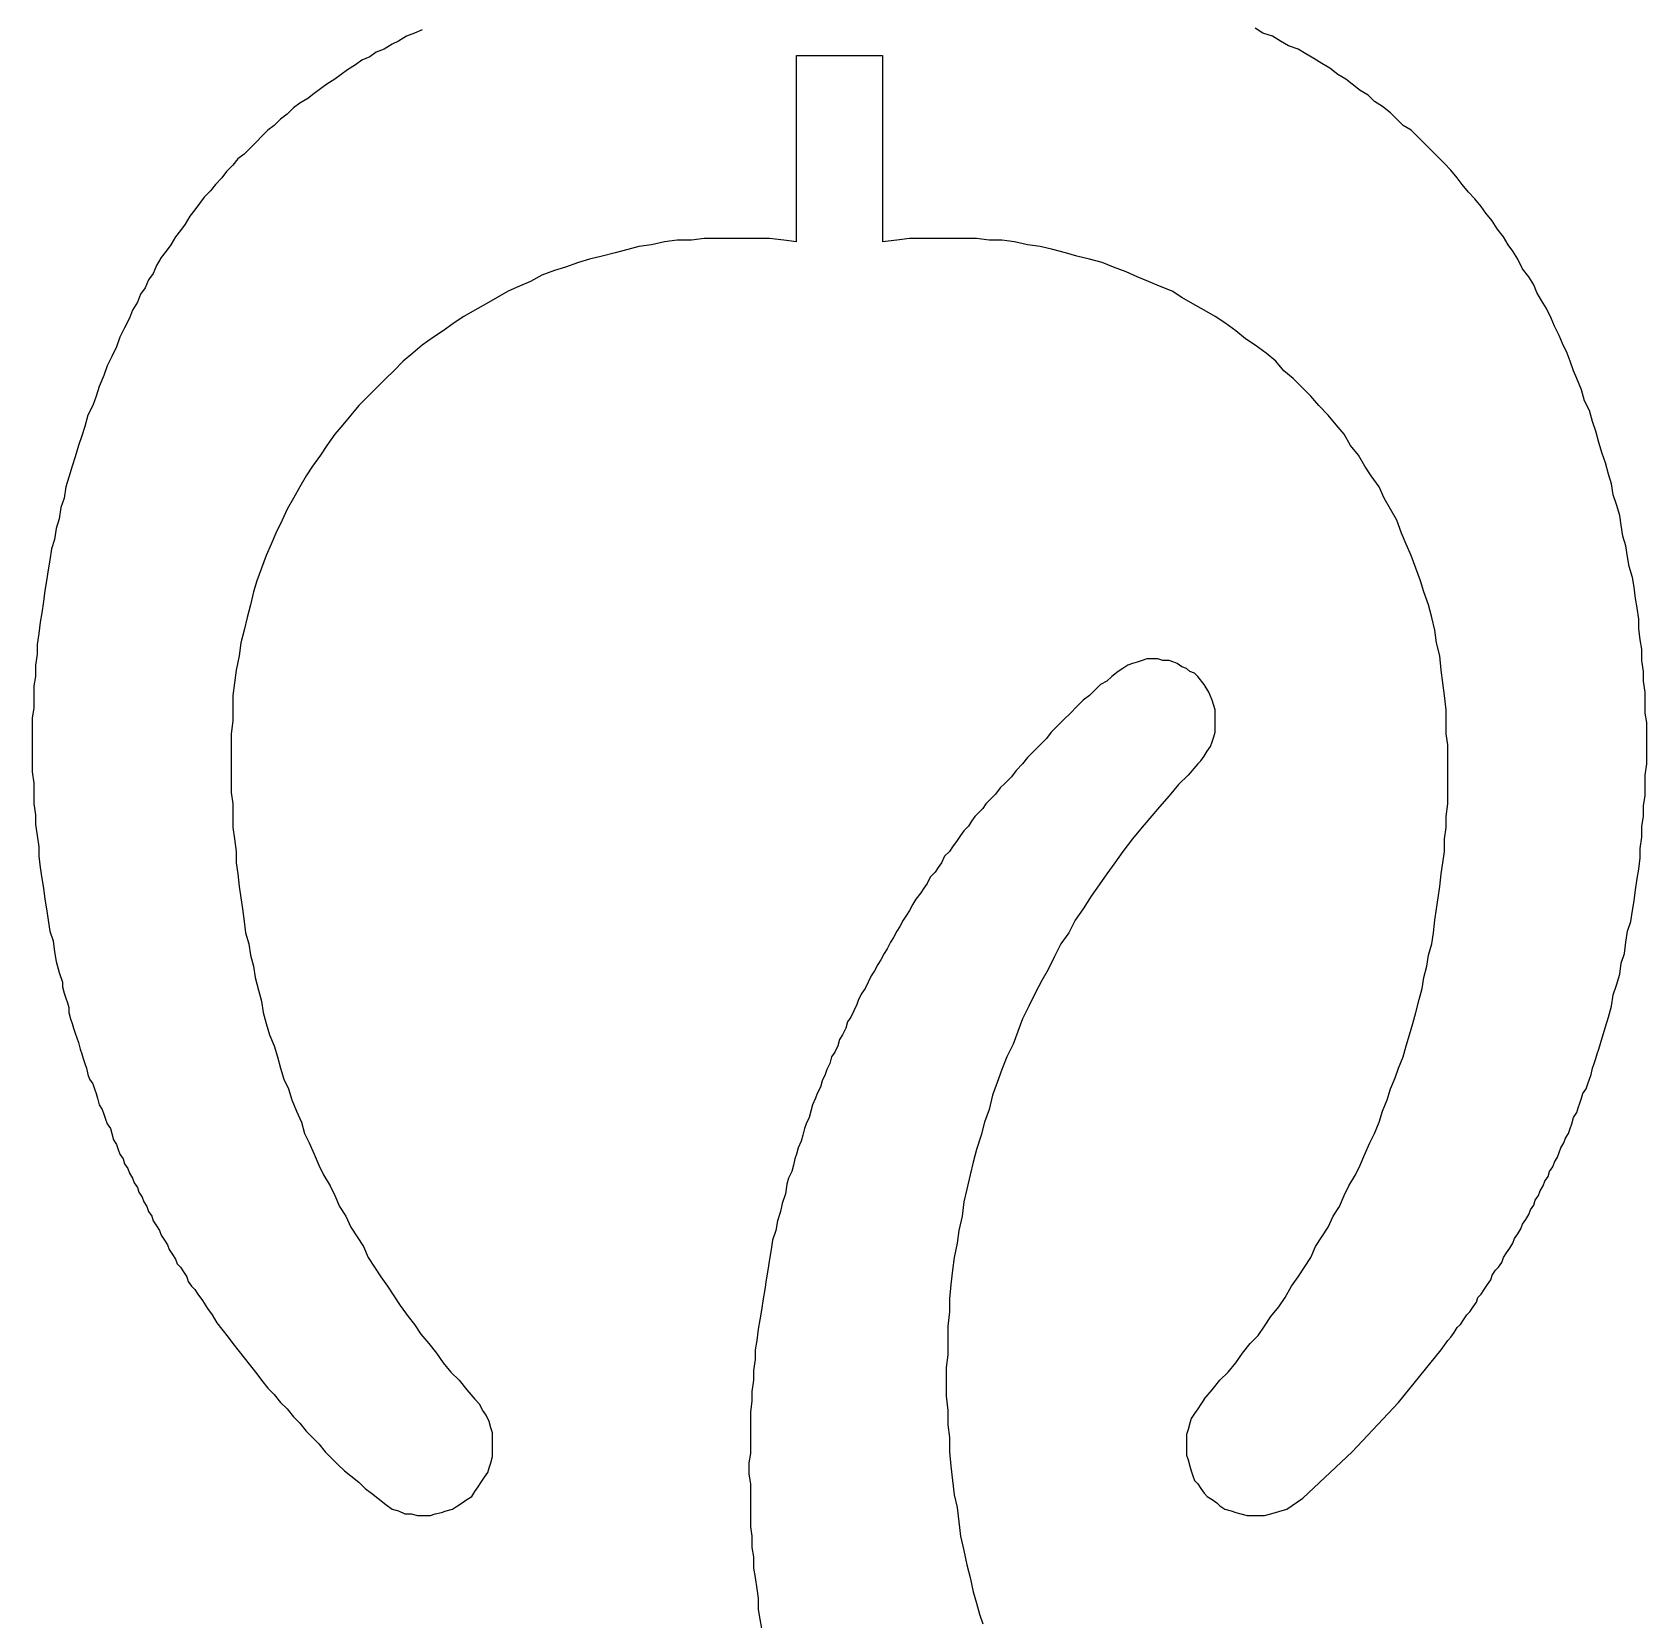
# Model space of a CAD drawing. Extents: x -1063 to 1100, y -467 to 441.
# Drawn here: x -260.5 to -91.5, y -199.9 to -33.8 of the extents above; entities that cross this region are included whole.
import ezdxf

# ---------------------------------------------------------------- set-up
doc = ezdxf.new("R2010")
doc.units = 0
doc.layers.add('P', color=250, linetype='CONTINUOUS')

msp = doc.modelspace()

# ---------------------------------------------------------------- linework, layer by layer
at = {"layer": 'P', "color": 0, "linetype": 'CONTINUOUS'}
for points in [[(-219.67, -33.5), (-220.5, -33.83), (-221.33, -34.17), (-222.17, -34.67), (-222.83, -35), (-223.67, -35.5), (-224.5, -35.83), (-225.17, -36.33), (-226, -36.67), (-226.67, -37.17), (-227.5, -37.67), (-228.17, -38.17), (-228.83, -38.67), (-229.67, -39.17), (-230.33, -39.67), (-231, -40.17), (-231.67, -40.67), (-232.5, -41.17), (-233.17, -41.67), (-233.83, -42.33), (-234.5, -42.83), (-235.17, -43.5), (-235.83, -44), (-236.5, -44.67), (-237, -45.17), (-237.67, -45.83), (-238.33, -46.5), (-239, -47), (-239.5, -47.67), (-240.17, -48.33), (-240.67, -49), (-241.33, -49.67), (-241.83, -50.33), (-242.5, -51), (-243, -51.67), (-243.5, -52.33), (-244, -53), (-244.5, -53.83), (-245, -54.5), (-245.5, -55.17), (-246, -56), (-246.5, -56.67), (-247, -57.33), (-247.5, -58.17), (-247.83, -59), (-248.33, -59.67), (-248.67, -60.5), (-249.17, -61.17), (-249.5, -62), (-250, -62.83), (-250.33, -63.67), (-250.83, -64.67), (-251.33, -65.67), (-251.67, -66.67), (-252.17, -67.67), (-252.67, -68.67), (-253, -69.67), (-253.5, -70.83), (-253.83, -71.83), (-254.17, -72.83), (-254.67, -73.83), (-255, -75), (-255.33, -76), (-255.67, -77), (-256, -78.17), (-256.33, -79.17), (-256.67, -80.33), (-257, -81.33), (-257.17, -82.5), (-257.5, -83.5), (-257.67, -84.67), (-258, -85.67), (-258.17, -86.83), (-258.5, -87.83), (-258.67, -89), (-258.83, -90), (-259, -91.17), (-259.17, -92.17), (-259.33, -93.33), (-259.5, -94.5), (-259.67, -95.5), (-259.83, -96.67), (-260, -97.83), (-260, -98.83), (-260.17, -100), (-260.17, -101.17), (-260.33, -102.17), (-260.33, -103.33), (-260.33, -104.5), (-260.5, -105.5), (-260.5, -106.67), (-260.5, -107.83), (-260.5, -108.83), (-260.5, -110), (-260.5, -111.17), (-260.33, -112.33), (-260.33, -113.33), (-260.33, -114.5), (-260.17, -115.67), (-260.17, -116.67), (-260, -117.83), (-259.83, -119), (-259.83, -120), (-259.67, -121.17), (-259.5, -122.33), (-259.33, -123.33), (-259.17, -124.5), (-259, -125.5), (-258.83, -126.67), (-258.67, -127.83), (-258.33, -128.83), (-258.17, -130), (-258, -131), (-257.67, -132.17), (-257.33, -133.17), (-257.33, -133.67), (-257.17, -134.33), (-257, -134.83), (-256.83, -135.33), (-256.67, -135.83), (-256.67, -136.33), (-256.5, -137), (-256.33, -137.5), (-256.17, -138), (-256, -138.5), (-255.83, -139), (-255.67, -139.5), (-255.5, -140.17), (-255.33, -140.67), (-255.17, -141.17), (-255, -141.67), (-254.83, -142.17), (-254.67, -142.83), (-254.5, -143.33), (-254.17, -143.83), (-254, -144.33), (-253.83, -144.83), (-253.67, -145.33), (-253.5, -146), (-253.17, -146.5), (-253, -147), (-252.83, -147.5), (-252.67, -148), (-252.33, -148.5), (-252.17, -149), (-252, -149.67), (-251.67, -150.17), (-251.5, -150.67), (-251.33, -151.17), (-251, -151.67), (-250.83, -152.17), (-250.5, -152.67), (-250.33, -153.17), (-250, -153.67), (-249.83, -154.17), (-249.5, -154.67), (-249.33, -155.17), (-249, -155.67), (-248.83, -156.17), (-248.5, -156.67), (-248.33, -157.17), (-248, -157.67), (-247.83, -158.17), (-247.5, -158.67), (-247.17, -159.17), (-247, -159.67), (-246.67, -160.17), (-246.33, -160.67), (-246.17, -161.17), (-245.83, -161.67), (-245.5, -162.17), (-245.33, -162.67), (-245, -163), (-244.67, -163.5), (-244.33, -164), (-244.17, -164.5), (-243.83, -165), (-243.5, -165.33), (-243.17, -165.83), (-242.67, -166.5), (-242.17, -167.33), (-241.67, -168), (-241.17, -168.83), (-240.67, -169.5), (-240, -170.33), (-239.5, -171), (-238.83, -171.83), (-238.33, -172.5), (-237.67, -173.33), (-237, -174.17), (-236.5, -174.83), (-235.83, -175.67), (-235.17, -176.33), (-234.5, -177.17), (-233.83, -177.83), (-233.17, -178.67), (-232.5, -179.33), (-231.83, -180.17), (-231.17, -180.83), (-230.5, -181.5), (-229.83, -182.33), (-229.17, -183), (-228.5, -183.67), (-227.83, -184.33), (-227.17, -184.83), (-226.33, -185.5), (-225.67, -186.17), (-225, -186.67), (-224.33, -187.17), (-223.5, -187.83), (-222.83, -188.33), (-222.17, -188.5), (-221.5, -188.83), (-220.83, -188.83), (-220.17, -189), (-219.5, -189), (-218.83, -189), (-218.33, -188.83), (-217.67, -188.67), (-217.17, -188.5), (-216.5, -188.33), (-216, -188), (-215.5, -187.67), (-215, -187.33), (-214.5, -187), (-214.17, -186.5), (-213.83, -186), (-213.5, -185.5), (-213.17, -185), (-212.83, -184.5), (-212.67, -184), (-212.5, -183.5), (-212.33, -182.83), (-212.33, -182.17), (-212.33, -181.67), (-212.33, -181), (-212.33, -180.33), (-212.5, -179.83), (-212.67, -179.17), (-213, -178.5), (-213.33, -178), (-213.67, -177.33), (-214.17, -176.83)], [(-137.83, -176.83), (-138.17, -177.33), (-138.5, -177.83), (-138.83, -178.33), (-139.17, -178.83), (-139.33, -179.33), (-139.5, -180), (-139.67, -180.5), (-139.67, -181), (-139.67, -181.67), (-139.67, -182.17), (-139.67, -182.67), (-139.5, -183.17), (-139.33, -183.83), (-139.17, -184.33), (-139, -184.83), (-138.83, -185.33), (-138.5, -185.67), (-138.17, -186.17), (-137.83, -186.67), (-137.5, -187), (-137, -187.33), (-136.5, -187.67), (-136.17, -188), (-135.67, -188.33), (-135, -188.5), (-134.5, -188.67), (-134, -188.83), (-133.33, -189), (-132.83, -189), (-132.17, -189), (-131.5, -189), (-130.83, -188.83), (-129.17, -188.33), (-127.5, -187.17), (-122.33, -182.33), (-117.5, -177.17), (-113, -171.67), (-112.67, -171.17), (-112.33, -170.67), (-112, -170.33), (-111.67, -169.83), (-111.33, -169.33), (-111, -169), (-110.67, -168.5), (-110.33, -168), (-110, -167.67), (-109.67, -167.17), (-109.33, -166.67), (-109.17, -166.17), (-108.83, -165.83), (-108.5, -165.33), (-108.17, -164.83), (-107.83, -164.33), (-107.67, -163.83), (-107.33, -163.33), (-107, -163), (-106.67, -162.5), (-106.5, -162), (-106.17, -161.5), (-105.83, -161), (-105.5, -160.5), (-105.33, -160), (-105, -159.5), (-104.67, -159), (-104.5, -158.5), (-104.17, -158), (-103.83, -157.5), (-103.67, -157), (-103.33, -156.5), (-103.17, -156), (-102.83, -155.5), (-102.67, -155), (-102.33, -154.5), (-102.17, -154), (-101.83, -153.5), (-101.67, -153), (-101.33, -152.5), (-101.17, -152), (-100.83, -151.5), (-100.67, -151), (-100.5, -150.5), (-100.17, -150), (-100, -149.5), (-99.67, -149), (-99.5, -148.5), (-99.33, -148), (-99.17, -147.33), (-98.83, -146.83), (-98.67, -146.33), (-98.5, -145.83), (-98.33, -145.33), (-98.17, -144.83), (-97.83, -144.33), (-97.67, -143.83), (-97.5, -143.33), (-97.33, -142.83), (-97.17, -142.17), (-97, -141.67), (-96.83, -141.17), (-96.67, -140.67), (-96.5, -140.17), (-96.17, -139), (-95.83, -137.83), (-95.5, -136.83), (-95.17, -135.67), (-95, -134.5), (-94.67, -133.5), (-94.33, -132.33), (-94.17, -131.17), (-93.83, -130.17), (-93.67, -129), (-93.5, -127.83), (-93.17, -126.83), (-93, -125.67), (-92.83, -124.67), (-92.67, -123.5), (-92.5, -122.33), (-92.33, -121.33), (-92.17, -120.17), (-92.17, -119.17), (-92, -118), (-92, -116.83), (-91.83, -115.83), (-91.83, -114.67), (-91.67, -113.67), (-91.67, -112.5), (-91.67, -111.5), (-91.5, -110.33), (-91.5, -109.33), (-91.5, -108.17), (-91.5, -107.17), (-91.5, -106), (-91.67, -105), (-91.67, -103.83), (-91.67, -102.83), (-91.83, -101.67), (-91.83, -100.67), (-92, -99.5), (-92, -98.33), (-92.17, -97.33), (-92.33, -96.17), (-92.33, -95.17), (-92.5, -94), (-92.67, -93), (-92.83, -91.83), (-93, -90.83), (-93.33, -89.67), (-93.5, -88.67), (-93.67, -87.5), (-94, -86.5), (-94.17, -85.33), (-94.33, -84.33), (-94.67, -83.17), (-95, -82.17), (-95.17, -81), (-95.5, -80), (-95.83, -78.83), (-96.17, -77.83), (-96.5, -76.67), (-96.83, -75.5), (-97.17, -74.5), (-97.5, -73.33), (-98, -72.33), (-98.33, -71.17), (-98.83, -70), (-99.17, -69.17), (-99.5, -68.17), (-99.83, -67.33), (-100.33, -66.33), (-100.67, -65.5), (-101.17, -64.5), (-101.5, -63.67), (-102, -62.67), (-102.5, -61.83), (-103, -61), (-103.33, -60.17), (-103.83, -59.33), (-104.5, -58.5), (-105, -57.5), (-105.5, -56.67), (-106, -56), (-106.5, -55.17), (-107.17, -54.33), (-107.67, -53.5), (-108.33, -52.67), (-108.83, -52), (-109.5, -51.17), (-110.17, -50.5), (-110.83, -49.67), (-111.33, -49), (-112, -48.17), (-112.67, -47.5), (-113.33, -46.83), (-114, -46.17), (-114.83, -45.33), (-115.5, -44.67), (-116.17, -44), (-117, -43.5), (-117.67, -42.83), (-118.33, -42.17), (-119.17, -41.5), (-120, -41), (-120.67, -40.33), (-121.5, -39.83), (-122.33, -39.17), (-123, -38.67), (-123.83, -38.17), (-124.67, -37.5), (-125.5, -37), (-126.33, -36.5), (-127.17, -36), (-128, -35.5), (-129, -35.17), (-129.83, -34.67), (-130.67, -34.17), (-131.67, -33.83), (-132.5, -33.33)], [(-180.5, -55.67), (-180.5, -36.17), (-171.5, -36.17), (-171.5, -55.67)], [(-180.5, -55.67), (-181.83, -55.5), (-183.33, -55.33), (-184.67, -55.33), (-186, -55.33), (-187.5, -55.33), (-188.83, -55.33), (-190.17, -55.33), (-191.5, -55.5), (-193, -55.5), (-194.33, -55.67), (-195.67, -56), (-197, -56.17), (-198.17, -56.5), (-199.5, -56.83), (-200.83, -57.17), (-202.17, -57.5), (-203.33, -57.83), (-204.67, -58.33), (-205.83, -58.67), (-207.17, -59.17), (-208.33, -59.83), (-209.5, -60.33), (-210.67, -60.83), (-211.83, -61.5), (-213, -62.17), (-214.17, -62.83), (-215.33, -63.5), (-216.33, -64.17), (-217.5, -65), (-218.5, -65.67), (-219.67, -66.5), (-220.67, -67.33), (-221.67, -68.17), (-222.67, -69.17), (-223.5, -70), (-224.5, -71), (-225.33, -71.83), (-226.33, -72.83), (-227.17, -73.83), (-228, -74.83), (-228.83, -75.83), (-229.67, -77), (-230.33, -78), (-231.17, -79.17), (-231.83, -80.17), (-232.5, -81.33), (-233.17, -82.5), (-233.83, -83.67), (-234.33, -84.83), (-235, -86.17), (-235.5, -87.33), (-236, -88.5), (-236.5, -89.83), (-237, -91.17), (-237.33, -92.33), (-237.67, -93.67), (-238, -95), (-238.33, -96.33), (-238.67, -97.67), (-238.83, -99), (-239.17, -100.5), (-239.33, -101.83), (-239.5, -103.17), (-239.5, -104.67)], [(-112.5, -104.67), (-112.67, -103.17), (-112.83, -101.83), (-113, -100.5), (-113.17, -99), (-113.5, -97.67), (-113.67, -96.33), (-114, -95), (-114.33, -93.67), (-114.83, -92.33), (-115.17, -91.17), (-115.67, -89.83), (-116.17, -88.5), (-116.67, -87.33), (-117.17, -86.17), (-117.67, -84.83), (-118.33, -83.67), (-119, -82.5), (-119.5, -81.33), (-120.33, -80.17), (-121, -79.17), (-121.67, -78), (-122.5, -77), (-123.17, -75.83), (-124, -74.83), (-124.83, -73.83), (-125.83, -72.83), (-126.67, -71.83), (-127.5, -71), (-128.5, -70), (-129.5, -69.17), (-130.33, -68.17), (-131.33, -67.33), (-132.5, -66.5), (-133.5, -65.83), (-134.5, -65), (-135.67, -64.17), (-136.67, -63.5), (-137.83, -62.83), (-139, -62.17), (-140.17, -61.5), (-141.17, -60.83), (-142.5, -60.33), (-143.67, -59.83), (-144.83, -59.33), (-146, -58.83), (-147.33, -58.33), (-148.5, -57.83), (-149.83, -57.5), (-151.17, -57.17), (-152.33, -56.83), (-153.67, -56.5), (-155, -56.17), (-156.33, -56), (-157.67, -55.67), (-159, -55.5), (-160.33, -55.5), (-161.67, -55.33), (-163.17, -55.33), (-164.5, -55.33), (-165.83, -55.33), (-167.33, -55.33), (-168.67, -55.33), (-170, -55.5), (-171.5, -55.67)], [(-138.5, -110.33), (-138.17, -110), (-137.83, -109.5), (-137.5, -109), (-137.17, -108.5), (-137, -108), (-136.83, -107.5), (-136.67, -107), (-136.67, -106.5), (-136.67, -106), (-136.67, -105.5), (-136.67, -104.67), (-137, -103.67), (-137.33, -102.83), (-137.83, -102), (-138.5, -101.17), (-138.83, -100.83), (-139.33, -100.67), (-139.67, -100.33), (-140.17, -100.17), (-140.67, -99.83), (-141, -99.67), (-141.5, -99.5), (-142.17, -99.5), (-142.67, -99.33), (-143.17, -99.33), (-143.83, -99.33), (-144.33, -99.5), (-144.83, -99.67), (-145.33, -99.83), (-145.83, -100), (-146.33, -100.33), (-146.83, -100.67), (-147.5, -101.17), (-148, -101.67), (-148.67, -102), (-149.33, -102.67), (-149.83, -103.17), (-150.5, -103.67), (-151.17, -104.33), (-151.83, -105), (-152.5, -105.67), (-153.17, -106.33), (-153.83, -107), (-154.33, -107.67), (-155, -108.33), (-155.67, -109), (-156.33, -109.67), (-156.83, -110.33), (-157.5, -111), (-158, -111.67), (-158.67, -112.33), (-159.17, -112.83), (-159.67, -113.5), (-160.17, -114), (-160.67, -114.5), (-161, -115), (-161.5, -115.5), (-161.83, -115.83), (-162.17, -116.33), (-162.5, -116.83), (-163, -117.33), (-163.33, -117.83), (-163.67, -118.33), (-164.17, -119), (-164.5, -119.5), (-165, -120), (-165.33, -120.67), (-165.67, -121.17), (-166, -121.67), (-166.5, -122.17), (-166.83, -122.83), (-167.17, -123.33), (-167.5, -123.83), (-168, -124.5), (-168.33, -125), (-168.67, -125.67), (-169, -126.17), (-169.33, -126.67), (-169.67, -127.33), (-170, -127.83), (-170.33, -128.5), (-170.67, -129), (-171, -129.67), (-171.33, -130.17), (-171.67, -130.83), (-172, -131.33), (-172.33, -132), (-172.67, -132.5), (-173, -133.17), (-173.33, -133.83), (-173.67, -134.33), (-174, -135), (-174.17, -135.5), (-174.5, -136.17), (-174.83, -136.83), (-175.17, -137.33), (-175.33, -138), (-175.67, -138.67), (-176, -139.17), (-176.17, -139.83), (-176.5, -140.5), (-176.83, -141), (-177, -141.67), (-177.33, -142.33), (-177.5, -142.83), (-177.83, -143.5), (-178, -144.17), (-178.33, -144.83), (-178.5, -145.33), (-178.83, -146), (-179, -146.67), (-179.17, -147.33), (-179.5, -148), (-179.67, -148.5), (-179.83, -149.17), (-180, -149.83), (-180.33, -150.5), (-180.5, -151.17), (-180.67, -151.67), (-180.83, -152.33), (-181, -153), (-181.33, -153.67), (-181.5, -154.33), (-181.67, -155.33), (-182, -156.33), (-182.17, -157.17), (-182.5, -158.17), (-182.67, -159.17), (-183, -160.17), (-183.17, -161.17), (-183.33, -162.17), (-183.5, -163.33), (-183.67, -164.33), (-183.83, -165.33), (-184, -166.33), (-184.17, -167.5), (-184.33, -168.5), (-184.5, -169.5), (-184.67, -170.67), (-184.83, -171.67), (-184.83, -172.67), (-185, -173.83), (-185, -174.83), (-185.17, -176), (-185.17, -177), (-185.33, -178.17), (-185.33, -179.17), (-185.33, -180.33), (-185.33, -181.33), (-185.33, -182.5), (-185.5, -183.5), (-185.5, -184.67), (-185.33, -185.67), (-185.33, -186.83), (-185.33, -188), (-185.33, -189), (-185.33, -190.17), (-185.17, -191.17), (-185.17, -192.33), (-185, -193.33), (-185, -194.5), (-184.83, -195.5), (-184.67, -196.67), (-184.5, -197.67), (-184.5, -198.83), (-184.33, -199.83), (-184.17, -200.83)], [(-239.5, -104.67), (-239.5, -105.83), (-239.67, -107.17), (-239.67, -108.33), (-239.67, -109.67), (-239.67, -110.83), (-239.67, -112.17), (-239.67, -113.33), (-239.5, -114.5), (-239.5, -115.83), (-239.5, -117), (-239.33, -118.17), (-239.17, -119.5), (-239.17, -120.67), (-239, -121.83), (-238.83, -123.17), (-238.67, -124.33), (-238.5, -125.5), (-238.33, -126.83), (-238.17, -128), (-237.83, -129.17), (-237.67, -130.33), (-237.33, -131.5), (-237.17, -132.67), (-236.83, -134), (-236.5, -135.17), (-236.33, -136.33), (-236, -137.5), (-235.67, -138.67), (-235.17, -139.83), (-234.83, -141), (-234.5, -142.17), (-234.17, -143.33), (-233.67, -144.33), (-233.33, -145.5), (-232.83, -146.67), (-232.33, -147.83), (-232, -149), (-231.5, -150), (-231, -151.17), (-230.5, -152.33), (-230, -153.33), (-229.33, -154.5), (-228.83, -155.5), (-228.33, -156.67), (-227.67, -157.67), (-227.17, -158.83), (-226.5, -159.83), (-225.83, -160.83), (-225.33, -162), (-224.67, -163), (-224, -164), (-223.33, -165), (-222.67, -166), (-222, -167), (-221.17, -168.17), (-220.5, -169), (-219.83, -170), (-219, -171), (-218.17, -172), (-217.5, -173), (-216.67, -174), (-215.83, -174.83), (-215, -175.83), (-214.17, -176.83)], [(-137.83, -176.83), (-137, -175.83), (-136.17, -174.83), (-135.33, -174), (-134.5, -173), (-133.83, -172), (-133, -171), (-132.17, -170.17), (-131.5, -169.17), (-130.83, -168.17), (-130, -167.17), (-129.33, -166.17), (-128.67, -165), (-128, -164), (-127.33, -163), (-126.67, -162), (-126.17, -160.83), (-125.5, -159.83), (-124.83, -158.83), (-124.33, -157.67), (-123.67, -156.67), (-123.17, -155.5), (-122.67, -154.5), (-122, -153.33), (-121.5, -152.33), (-121, -151.17), (-120.5, -150), (-120, -149), (-119.5, -147.83), (-119.17, -146.67), (-118.67, -145.5), (-118.33, -144.33), (-117.83, -143.17), (-117.5, -142.17), (-117, -141), (-116.67, -139.83), (-116.33, -138.67), (-116, -137.5), (-115.67, -136.33), (-115.33, -135), (-115, -133.83), (-114.83, -132.67), (-114.5, -131.5), (-114.33, -130.33), (-114, -129.17), (-113.83, -128), (-113.67, -126.67), (-113.5, -125.5), (-113.33, -124.33), (-113.17, -123.17), (-113, -121.83), (-112.83, -120.67), (-112.67, -119.5), (-112.67, -118.17), (-112.5, -117), (-112.5, -115.83), (-112.33, -114.5), (-112.33, -113.33), (-112.33, -112), (-112.33, -110.83), (-112.33, -109.67), (-112.33, -108.33), (-112.5, -107.17), (-112.5, -105.83), (-112.5, -104.67)], [(-138.5, -110.33), (-139.5, -111.5), (-140.5, -112.5), (-141.5, -113.67), (-142.5, -114.83), (-143.5, -116), (-144.5, -117.17), (-145.33, -118.17), (-146.33, -119.5), (-147.17, -120.67), (-148, -121.83), (-148.83, -123), (-149.67, -124.17), (-150.5, -125.5), (-151.33, -126.67), (-152, -128), (-152.83, -129.17), (-153.5, -130.5), (-154.17, -131.83), (-154.83, -133), (-155.5, -134.33), (-156.17, -135.67), (-156.83, -137), (-157.33, -138.33), (-157.83, -139.67), (-158.5, -141), (-159, -142.33), (-159.5, -143.67), (-160, -145), (-160.33, -146.5), (-160.83, -147.83), (-161.17, -149.17), (-161.67, -150.67), (-162, -152), (-162.33, -153.33), (-162.67, -154.83), (-163, -156.17), (-163.17, -157.67), (-163.5, -159.17), (-163.67, -160.5), (-164, -162), (-164.17, -163.33), (-164.33, -164.83), (-164.5, -166.33), (-164.5, -167.67), (-164.67, -169.17), (-164.67, -170.67), (-164.67, -172.17), (-164.83, -173.5), (-164.83, -175), (-164.83, -176.5), (-164.67, -178), (-164.67, -179.5), (-164.5, -180.83), (-164.5, -182.33), (-164.33, -183.83), (-164.17, -185.33), (-164, -186.83), (-163.67, -188.17), (-163.5, -189.67), (-163.33, -191.17), (-163, -192.67), (-162.67, -194.17), (-162.33, -195.5), (-162, -197)], [(-162, -197), (-161.67, -198.17), (-161.33, -199.33), (-161, -200.33)]]:
    msp.add_lwpolyline(points, dxfattribs=at)

doc.saveas('drawing.dxf')
